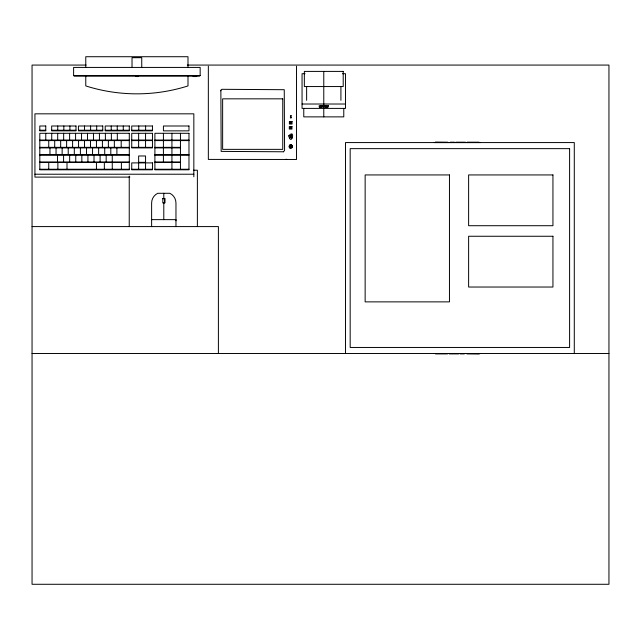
<?xml version="1.0" encoding="UTF-8"?>
<svg xmlns="http://www.w3.org/2000/svg" width="641" height="641" viewBox="0 0 641 641"><rect width="100%" height="100%" fill="white"/><g stroke="black" fill="none" stroke-linecap="round" stroke-linejoin="round"><path stroke-width="0.96" d="M162.814 198.526L162.814 202.941L164.761 202.885L164.761 198.63L162.814 198.622L164.761 198.63M291.647 146.853L291.415 145.747M289.355 145.563L289.195 147.069L290.341 148.48L291.839 147.895L292.24 146.068M289.275 146.068L289.948 144.834M291.615 147.174L291.615 145.94M292.152 147.55L292.312 146.044L291.559 144.834M291.559 147.126C289.42 150.202 289.243 141.805 290.517 147.662M200.16 75.51L199.487 76.191L74.284 76.191L73.611 75.51L73.611 67.425L200.16 67.425L200.16 75.51L73.611 75.51M289.676 145.219L291.174 144.634L292.08 145.611M291.415 147.366L290.758 147.702M290.357 144.73L291.15 144.73M283.474 151.789L284.58 150.427L284.251 89.708L221.946 89.307L221.169 89.708L220.865 90.83M86.134 65.07L32.05 65.07L32.05 584.28L608.95 584.28L608.95 65.07L187.292 65.07M305.02 73.707L302.055 73.707L302.055 108.401L345.491 108.401L345.491 73.707L342.526 73.707M135.676 76.551L138.111 76.551M193.109 76.551L196.747 76.551M302.055 104.018L345.491 104.018M319.899 106.582L321.75 106.582M325.62 106.582L327.471 106.582M319.899 106.847L321.75 106.847M325.62 106.847L327.471 106.847M290.309 127.415L289.996 128.52L291.27 128.52L291.27 127.415L290.309 127.839L290.397 127.134L290.886 127.134L290.886 127.839M39.806 130.235L45.767 130.235M51.665 130.235L75.999 130.235M78.434 130.235L102.768 130.235M105.204 130.235L129.298 130.235M131.734 130.235L152.462 130.235M39.806 140.042L129.298 140.042M131.734 140.042L152.462 140.042M154.898 140.042L188.975 140.042M39.806 140.595L129.298 140.595M131.734 140.595L152.462 140.595M154.898 140.595L188.975 140.595M435.295 142.078L447.73 142.198M39.806 147.342L129.298 147.342M131.734 147.342L152.462 147.342M154.898 147.342L180.45 147.342M39.806 147.903L129.298 147.903M154.898 147.903L180.45 147.903M283.498 151.781L221.161 151.388L220.865 90.509M39.806 154.641L129.298 154.641M154.898 154.641L188.975 154.641M39.806 155.202L129.298 155.202M154.898 155.202L188.975 155.202M285.678 159.337L286.848 159.337M39.806 161.949L129.298 161.949M154.898 161.949L180.45 161.949M138.64 162.333L145.555 162.333M39.806 162.502L129.298 162.502M154.898 162.502L180.45 162.502M39.806 169.248L129.298 169.248M131.734 169.248L152.462 169.248M154.898 169.248L188.975 169.248M193.43 170.21L197.38 170.21L197.38 226.505M34.934 174.224L193.838 174.224M129.875 177.108L34.934 177.108L34.934 113.826L193.838 113.826L193.838 176.788M151.621 219.639L175.963 219.639L175.963 220.776M32.05 226.585L218.397 226.585L218.397 353.52M32.05 353.52L608.95 353.52M479.316 354.024L466.88 353.904M290.758 148.448L289.988 148.191M289.227 146.557L289.275 147.045M574.288 353.52L574.288 142.574L345.491 142.574L345.491 353.52M480.301 142.574L434.31 142.574M480.301 353.52L434.31 353.52M479.131 142.198L467.113 142.198M465.374 142.198L455.895 142.198M464.356 353.904L460.142 353.904M458.716 353.904L449.237 353.904M454.469 142.198L450.254 142.198M447.49 353.904L435.479 353.904M343.776 108.401L343.776 116.87L303.77 116.87L303.77 108.401M340.916 86.551L340.916 100.317M326.798 106.286L320.756 106.286M325.62 106.334L325.62 107.175L327.471 107.175L327.471 106.334L319.899 106.334L319.899 107.175L321.75 107.175L321.75 106.334M323.777 71.407L323.777 116.87M306.63 86.551L306.63 100.317M296.527 66.215L296.527 159.473L208.341 159.409L208.341 66.215M291.054 128.52L290.181 128.52M187.997 67.425L187.997 56.72L85.774 56.72L85.774 67.425M187.997 76.191L187.997 85.926A169.072 169.072 0 0 1 85.774 85.926L85.774 76.191M180.45 133.296L180.45 140.042M180.45 140.595L180.45 154.641M180.45 155.202L180.45 169.248M175.963 226.626L175.963 203.029A10.833 10.833 0 0 0 169.873 193.294L157.71 193.294A10.833 10.833 0 0 0 151.621 203.029L151.621 226.626M171.932 133.296L171.932 140.042M171.932 140.595L171.932 147.342M171.932 147.903L171.932 154.641M171.932 155.202L171.932 161.949M171.932 162.502L171.932 169.248M164.761 198.526L164.761 202.941M163.792 193.294L163.792 198.63M163.792 202.885L163.792 219.639M163.415 133.296L163.415 140.042M163.415 140.595L163.415 147.342M163.415 147.903L163.415 154.641M163.415 155.202L163.415 161.949M145.611 125.997L145.611 130.235M145.555 133.296L145.555 140.042M145.555 140.595L145.555 147.342M145.555 169.248L145.555 155.979L138.64 155.979L138.64 169.248M141.749 67.425L141.749 57.69L132.022 57.69L132.022 67.425M138.76 125.997L138.76 130.235M138.64 133.296L138.64 140.042M138.64 140.595L138.64 147.342M129.234 176.139L129.234 226.505M123.272 125.997L123.272 130.235M121.389 162.502L121.389 169.248M121.189 140.595L121.189 147.342M117.247 125.997L117.247 130.235M117.319 133.296L117.319 140.042M116.894 147.903L116.894 154.641M114.338 140.595L114.338 147.342M112.263 155.202L112.263 161.949M112.263 162.502L112.263 169.248M111.358 133.296L111.358 140.042M111.23 125.997L111.23 130.235M110.805 147.903L110.805 154.641M108.377 140.595L108.377 147.342M106.174 155.202L106.174 161.949M105.396 133.296L105.396 140.042M104.723 147.903L104.723 154.641M104.347 162.502L104.347 169.248M102.408 140.595L102.408 147.342M100.092 155.202L100.092 161.949M99.427 133.296L99.427 140.042M98.642 147.903L98.642 154.641M96.687 125.997L96.687 130.235M96.446 140.595L96.446 147.342M96.438 162.502L96.438 169.248M94.011 155.202L94.011 161.949M93.466 133.296L93.466 140.042M92.552 147.903L92.552 154.641M90.605 125.997L90.605 130.235M90.485 140.595L90.485 147.342M87.921 155.202L87.921 161.949M87.505 133.296L87.505 140.042M86.471 147.903L86.471 154.641M84.516 125.997L84.516 130.235M84.524 140.595L84.524 147.342M81.84 155.202L81.84 161.949M81.543 133.296L81.543 140.042M80.389 147.903L80.389 154.641M78.563 140.595L78.563 147.342M75.758 155.202L75.758 161.949M75.582 133.296L75.582 140.042M74.3 147.903L74.3 154.641M72.601 140.595L72.601 147.342M69.917 125.997L69.917 130.235M69.669 155.202L69.669 161.949M69.621 133.296L69.621 140.042M68.218 147.903L68.218 154.641M67.001 162.502L67.001 169.248M66.632 140.595L66.632 147.342M63.836 125.997L63.836 130.235M63.651 133.296L63.651 140.042M63.587 155.202L63.587 161.949M62.137 147.903L62.137 154.641M60.671 140.595L60.671 147.342M57.874 162.502L57.874 169.248M57.746 125.997L57.746 130.235M57.69 133.296L57.69 140.042M57.498 155.202L57.498 161.949M56.047 147.903L56.047 154.641M54.709 140.595L54.709 147.342M51.729 133.296L51.729 140.042M49.966 147.903L49.966 154.641M48.748 140.595L48.748 147.342M48.748 162.502L48.748 169.248M45.767 133.296L45.767 140.042M290.133 122.215L290.117 123.272L291.31 123.272L291.335 122.215L290.133 122.215M288.738 135.844C291.519 146.861 295.854 128.048 288.738 135.844M290.581 136.621L289.812 138.079L290.79 136.854L291.895 138.079L290.95 136.533L291.543 134.818L290.734 136.333L289.468 135.459L290.581 136.621M343.207 71.407L304.347 71.407L304.347 86.551L343.207 86.551L343.207 71.407M282.745 98.834L222.635 98.834L222.635 149.361L282.745 149.361L282.745 98.834M328.344 105.701L319.202 105.701L319.202 106.999L328.344 106.999L328.344 105.701M291.182 115.765L290.421 115.765L290.421 116.35L291.182 116.35L291.182 115.765M291.158 117.375L290.397 117.375L290.397 117.96L291.158 117.96L291.158 117.375M292.048 121.51L289.395 121.51L289.395 124.034L292.048 124.034L292.048 121.51M45.767 125.997L39.806 125.997L39.806 130.868L45.767 130.868L45.767 125.997M75.999 125.997L51.665 125.997L51.665 130.868L75.999 130.868L75.999 125.997M102.768 125.997L78.434 125.997L78.434 130.868L102.768 130.868L102.768 125.997M129.298 125.997L105.204 125.997L105.204 130.868L129.298 130.868L129.298 125.997M152.462 125.997L131.734 125.997L131.734 130.868L152.462 130.868L152.462 125.997M188.975 125.997L163.415 125.997L163.415 130.852L188.975 130.852L188.975 125.997M291.967 126.541L289.307 126.541L289.307 129.065L291.967 129.065L291.967 126.541M129.298 133.296L39.806 133.296L39.806 169.801L129.298 169.801L129.298 133.296M152.462 133.296L131.734 133.296L131.734 147.903L152.462 147.903L152.462 133.296M188.975 133.296L154.898 133.296L154.898 169.801L188.975 169.801L188.975 133.296M290.854 145.227L290.718 145.811L290.854 145.227M569.601 148.64L350.178 148.64L350.178 347.462L569.601 347.462L569.601 148.64M152.462 162.894L131.734 162.894L131.734 169.801L152.462 169.801L152.462 162.894M449.461 174.937L365.146 174.937L365.146 301.871L449.461 301.871L449.461 174.937M552.943 174.937L468.619 174.937L468.619 225.712L552.943 225.712L552.943 174.937M552.943 236.257L468.619 236.257L468.619 287.032L552.943 287.032L552.943 236.257"/></g></svg>
